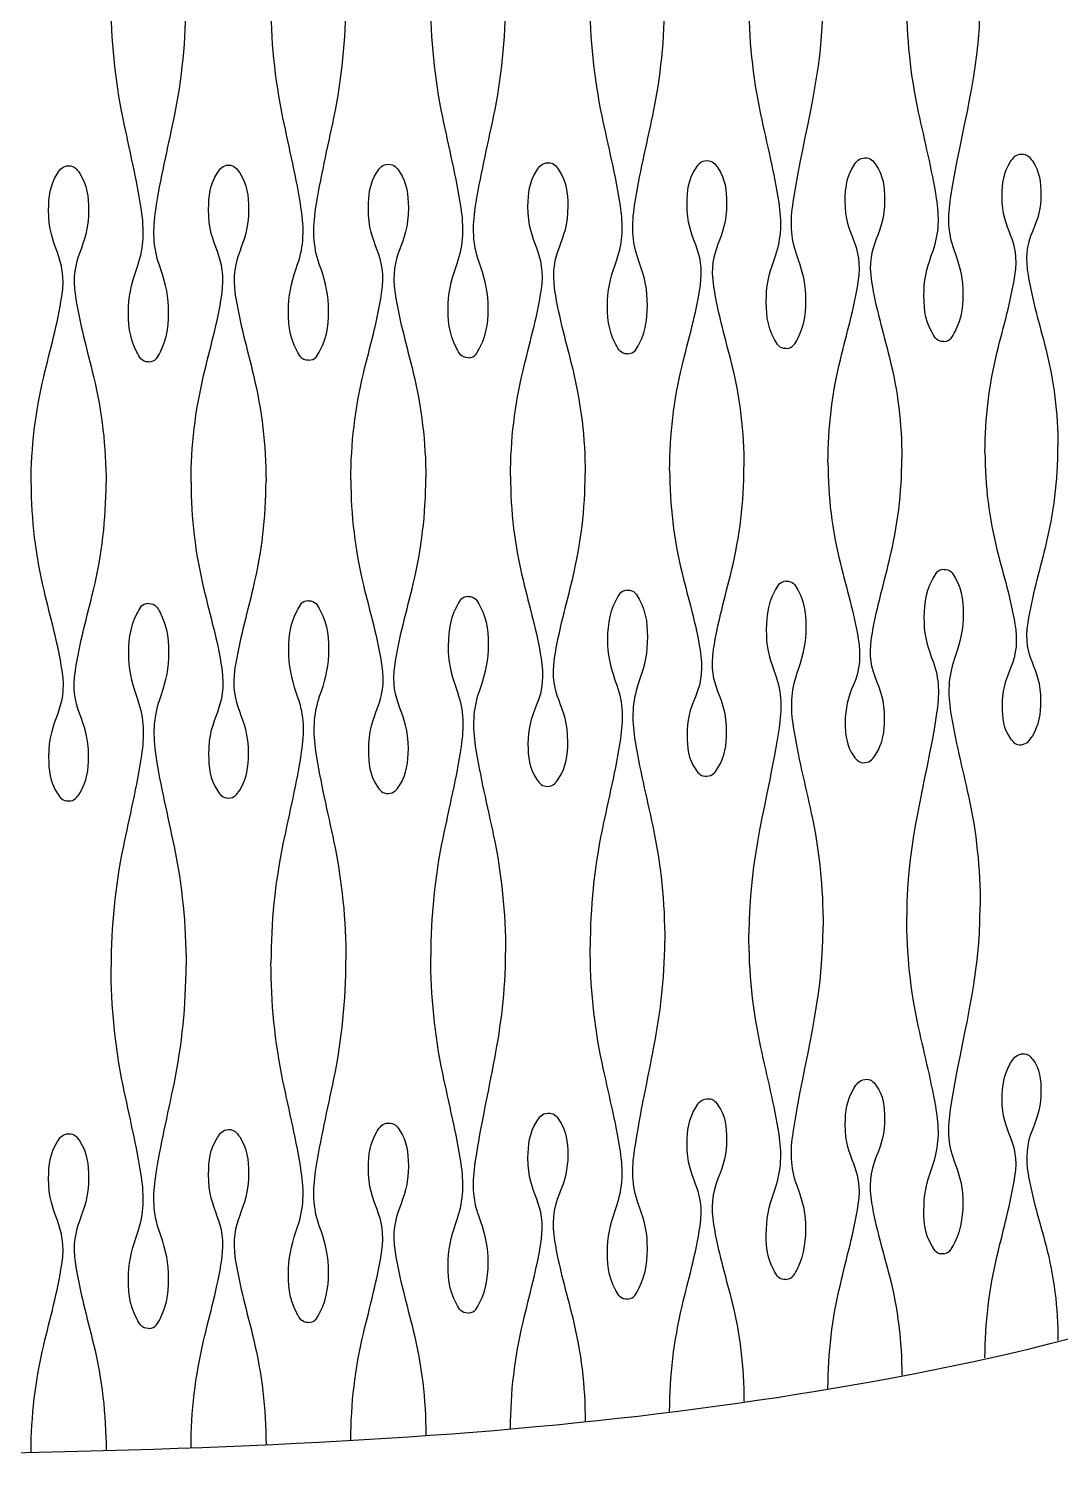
# Model space of a CAD drawing. Header units: millimetres. Extents: x 1 to 583, y -486 to -2.
# Drawn here: x 553.93 to 568.54, y -177.06 to -156.81 of the extents above; entities that cross this region are included whole.
import ezdxf

# ---------------------------------------------------------------- set-up
doc = ezdxf.new("R2010")
doc.units = ezdxf.units.MM
doc.header["$MEASUREMENT"] = 0
doc.layers.add('DEFAULT', color=7, linetype='Continuous')

msp = doc.modelspace()

# ---------------------------------------------------------------- linework, layer by layer
at = {"layer": 'DEFAULT'}
for points, knots in [([(555.627, -161.536), (555.524, -161.537), (555.499, -161.47), (555.46, -161.397), (555.35, -161.189), (555.339, -160.984), (555.344, -160.76), (555.349, -160.551), (555.407, -160.362), (555.474, -160.169), (555.565, -159.906), (555.566, -159.658), (555.526, -159.388), (555.46, -158.949), (555.355, -158.52), (555.266, -158.086), (555.151, -157.527), (555.096, -156.971), (555.096, -156.4)], [0, 0, 0, 0, 1, 1, 1, 2, 2, 2, 3, 3, 3, 4, 4, 4, 5, 5, 5, 6, 6, 6, 6]), ([(555.627, -161.536), (555.73, -161.535), (555.755, -161.467), (555.794, -161.394), (555.904, -161.185), (555.915, -160.981), (555.91, -160.756), (555.905, -160.548), (555.847, -160.36), (555.78, -160.168), (555.689, -159.904), (555.688, -159.657), (555.728, -159.387), (555.794, -158.948), (555.899, -158.518), (555.988, -158.084), (556.103, -157.526), (556.158, -156.97), (556.158, -156.4)], [0, 0, 0, 0, 1, 1, 1, 2, 2, 2, 3, 3, 3, 4, 4, 4, 5, 5, 5, 6, 6, 6, 6]), ([(557.892, -161.513), (557.79, -161.514), (557.765, -161.447), (557.726, -161.375), (557.615, -161.168), (557.605, -160.965), (557.61, -160.741), (557.615, -160.533), (557.672, -160.345), (557.739, -160.153), (557.83, -159.89), (557.832, -159.644), (557.791, -159.375), (557.725, -158.938), (557.62, -158.51), (557.531, -158.079), (557.417, -157.522), (557.361, -156.968), (557.361, -156.4)], [0, 0, 0, 0, 1, 1, 1, 2, 2, 2, 3, 3, 3, 4, 4, 4, 5, 5, 5, 6, 6, 6, 6]), ([(557.892, -161.513), (557.995, -161.511), (558.02, -161.444), (558.059, -161.37), (558.169, -161.163), (558.18, -160.959), (558.175, -160.735), (558.17, -160.528), (558.112, -160.341), (558.046, -160.15), (557.954, -159.888), (557.953, -159.642), (557.994, -159.373), (558.06, -158.936), (558.164, -158.508), (558.253, -158.076), (558.367, -157.52), (558.423, -156.967), (558.423, -156.4)], [0, 0, 0, 0, 1, 1, 1, 2, 2, 2, 3, 3, 3, 4, 4, 4, 5, 5, 5, 6, 6, 6, 6]), ([(560.155, -161.477), (560.053, -161.478), (560.027, -161.412), (559.988, -161.34), (559.878, -161.135), (559.868, -160.933), (559.873, -160.712), (559.878, -160.505), (559.935, -160.318), (560.002, -160.127), (560.093, -159.866), (560.095, -159.621), (560.054, -159.354), (559.988, -158.921), (559.883, -158.496), (559.794, -158.068), (559.68, -157.515), (559.625, -156.965), (559.625, -156.4)], [0, 0, 0, 0, 1, 1, 1, 2, 2, 2, 3, 3, 3, 4, 4, 4, 5, 5, 5, 6, 6, 6, 6]), ([(560.155, -161.477), (560.257, -161.474), (560.283, -161.407), (560.321, -161.334), (560.43, -161.127), (560.442, -160.925), (560.437, -160.702), (560.432, -160.497), (560.375, -160.312), (560.308, -160.122), (560.216, -159.862), (560.216, -159.618), (560.256, -159.352), (560.322, -158.917), (560.426, -158.492), (560.515, -158.063), (560.629, -157.512), (560.684, -156.963), (560.684, -156.4)], [0, 0, 0, 0, 1, 1, 1, 2, 2, 2, 3, 3, 3, 4, 4, 4, 5, 5, 5, 6, 6, 6, 6]), ([(562.412, -161.423), (562.311, -161.425), (562.285, -161.36), (562.246, -161.289), (562.135, -161.086), (562.125, -160.887), (562.13, -160.668), (562.135, -160.462), (562.193, -160.277), (562.259, -160.088), (562.35, -159.83), (562.352, -159.588), (562.311, -159.323), (562.245, -158.894), (562.141, -158.475), (562.052, -158.051), (561.938, -157.504), (561.883, -156.959), (561.883, -156.4)], [0, 0, 0, 0, 1, 1, 1, 2, 2, 2, 3, 3, 3, 4, 4, 4, 5, 5, 5, 6, 6, 6, 6]), ([(562.412, -161.423), (562.514, -161.419), (562.539, -161.353), (562.577, -161.28), (562.685, -161.075), (562.698, -160.875), (562.692, -160.654), (562.687, -160.451), (562.63, -160.268), (562.564, -160.082), (562.473, -159.824), (562.472, -159.583), (562.512, -159.32), (562.578, -158.89), (562.682, -158.469), (562.77, -158.044), (562.884, -157.499), (562.939, -156.957), (562.939, -156.4)], [0, 0, 0, 0, 1, 1, 1, 2, 2, 2, 3, 3, 3, 4, 4, 4, 5, 5, 5, 6, 6, 6, 6]), ([(564.659, -161.347), (564.56, -161.351), (564.533, -161.288), (564.493, -161.217), (564.383, -161.018), (564.373, -160.822), (564.379, -160.606), (564.383, -160.403), (564.441, -160.221), (564.507, -160.034), (564.597, -159.779), (564.599, -159.541), (564.558, -159.28), (564.493, -158.857), (564.389, -158.444), (564.301, -158.027), (564.187, -157.488), (564.132, -156.951), (564.132, -156.4)], [0, 0, 0, 0, 1, 1, 1, 2, 2, 2, 3, 3, 3, 4, 4, 4, 5, 5, 5, 6, 6, 6, 6]), ([(564.659, -161.347), (564.759, -161.343), (564.785, -161.277), (564.823, -161.204), (564.93, -161.003), (564.943, -160.805), (564.937, -160.587), (564.933, -160.388), (564.876, -160.209), (564.81, -160.025), (564.719, -159.772), (564.719, -159.535), (564.759, -159.275), (564.921, -158.214), (565.182, -157.497), (565.182, -156.4)], [0, 0, 0, 0, 1, 1, 1, 2, 2, 2, 3, 3, 3, 4, 4, 4, 5, 5, 5, 5]), ([(566.891, -161.248), (566.793, -161.252), (566.766, -161.191), (566.726, -161.122), (566.616, -160.927), (566.607, -160.736), (566.612, -160.524), (566.617, -160.324), (566.674, -160.145), (566.74, -159.962), (566.829, -159.712), (566.831, -159.479), (566.791, -159.222), (566.726, -158.809), (566.622, -158.404), (566.535, -157.996), (566.422, -157.467), (566.368, -156.941), (566.368, -156.4)], [0, 0, 0, 0, 1, 1, 1, 2, 2, 2, 3, 3, 3, 4, 4, 4, 5, 5, 5, 6, 6, 6, 6]), ([(566.891, -161.248), (566.989, -161.242), (567.015, -161.177), (567.053, -161.105), (567.158, -160.908), (567.171, -160.714), (567.166, -160.499), (567.161, -160.304), (567.105, -160.129), (567.04, -159.95), (566.95, -159.702), (566.95, -159.471), (566.989, -159.216), (567.15, -158.175), (567.408, -157.477), (567.408, -156.4)], [0, 0, 0, 0, 1, 1, 1, 2, 2, 2, 3, 3, 3, 4, 4, 4, 5, 5, 5, 5]), ([(560.755, -163.15), (560.755, -162.642), (560.814, -162.152), (560.932, -161.658), (561.021, -161.284), (561.129, -160.914), (561.188, -160.532), (561.277, -159.962), (560.995, -159.877), (561.002, -159.333), (561.004, -159.15), (561.019, -158.987), (561.126, -158.824), (561.166, -158.763), (561.199, -158.716), (561.284, -158.715)], [0, 0, 0, 0, 1, 1, 1, 2, 2, 2, 3, 3, 3, 4, 4, 4, 5, 5, 5, 5]), ([(561.284, -158.715), (561.367, -158.714), (561.401, -158.76), (561.441, -158.82), (561.549, -158.982), (561.563, -159.144), (561.566, -159.326), (561.572, -159.87), (561.29, -159.957), (561.379, -160.529), (561.438, -160.907), (561.545, -161.271), (561.635, -161.641), (561.754, -162.129), (561.812, -162.614), (561.812, -163.116)], [0, 0, 0, 0, 1, 1, 1, 2, 2, 2, 3, 3, 3, 4, 4, 4, 5, 5, 5, 5]), ([(563.009, -163.07), (563.009, -162.568), (563.068, -162.083), (563.185, -161.594), (563.274, -161.224), (563.381, -160.858), (563.44, -160.48), (563.529, -159.914), (563.248, -159.836), (563.255, -159.297), (563.257, -159.116), (563.272, -158.954), (563.379, -158.794), (563.419, -158.733), (563.452, -158.686), (563.535, -158.685)], [0, 0, 0, 0, 1, 1, 1, 2, 2, 2, 3, 3, 3, 4, 4, 4, 5, 5, 5, 5]), ([(563.535, -158.685), (563.618, -158.684), (563.652, -158.729), (563.692, -158.789), (563.8, -158.947), (563.814, -159.107), (563.816, -159.287), (563.822, -159.826), (563.541, -159.908), (563.631, -160.475), (563.689, -160.847), (563.796, -161.206), (563.886, -161.57), (564.004, -162.05), (564.062, -162.528), (564.062, -163.023)], [0, 0, 0, 0, 1, 1, 1, 2, 2, 2, 3, 3, 3, 4, 4, 4, 5, 5, 5, 5]), ([(565.252, -162.961), (565.252, -162.466), (565.311, -161.988), (565.427, -161.507), (565.515, -161.142), (565.622, -160.782), (565.68, -160.409), (565.769, -159.85), (565.49, -159.78), (565.496, -159.248), (565.498, -159.069), (565.514, -158.91), (565.619, -158.753), (565.659, -158.693), (565.692, -158.647), (565.775, -158.645)], [0, 0, 0, 0, 1, 1, 1, 2, 2, 2, 3, 3, 3, 4, 4, 4, 5, 5, 5, 5]), ([(565.775, -158.645), (565.856, -158.643), (565.89, -158.687), (565.931, -158.746), (566.037, -158.901), (566.052, -159.057), (566.054, -159.234), (566.06, -159.767), (565.78, -159.841), (565.869, -160.403), (565.928, -160.767), (566.034, -161.118), (566.123, -161.475), (566.24, -161.946), (566.298, -162.413), (566.298, -162.899)], [0, 0, 0, 0, 1, 1, 1, 2, 2, 2, 3, 3, 3, 4, 4, 4, 5, 5, 5, 5]), ([(567.476, -162.817), (567.476, -162.331), (567.535, -161.863), (567.65, -161.392), (567.737, -161.034), (567.842, -160.682), (567.9, -160.316), (567.987, -159.766), (567.711, -159.705), (567.718, -159.184), (567.72, -159.008), (567.736, -158.853), (567.839, -158.698), (567.879, -158.639), (567.912, -158.594), (567.993, -158.592)], [0, 0, 0, 0, 1, 1, 1, 2, 2, 2, 3, 3, 3, 4, 4, 4, 5, 5, 5, 5]), ([(567.993, -158.592), (568.073, -158.59), (568.107, -158.632), (568.147, -158.689), (568.253, -158.84), (568.267, -158.992), (568.269, -159.165), (568.271, -159.349), (568.227, -159.511), (568.153, -159.677), (568.057, -159.888), (568.05, -160.084), (568.087, -160.307), (568.144, -160.662), (568.249, -161.003), (568.337, -161.35), (568.453, -161.808), (568.51, -162.262), (568.51, -162.735)], [0, 0, 0, 0, 1, 1, 1, 2, 2, 2, 3, 3, 3, 4, 4, 4, 5, 5, 5, 6, 6, 6, 6]), ([(553.963, -163.262), (553.963, -162.747), (554.022, -162.25), (554.141, -161.749), (554.231, -161.37), (554.339, -160.995), (554.398, -160.608), (554.486, -160.03), (554.204, -159.935), (554.211, -159.385), (554.213, -159.199), (554.228, -159.033), (554.336, -158.868), (554.376, -158.806), (554.409, -158.758), (554.494, -158.757)], [0, 0, 0, 0, 1, 1, 1, 2, 2, 2, 3, 3, 3, 4, 4, 4, 5, 5, 5, 5]), ([(554.494, -158.757), (554.579, -158.757), (554.612, -158.806), (554.652, -158.867), (554.76, -159.031), (554.775, -159.197), (554.777, -159.383), (554.783, -159.933), (554.501, -160.03), (554.59, -160.607), (554.649, -160.993), (554.757, -161.366), (554.847, -161.744), (554.966, -162.244), (555.025, -162.74), (555.025, -163.253)], [0, 0, 0, 0, 1, 1, 1, 2, 2, 2, 3, 3, 3, 4, 4, 4, 5, 5, 5, 5]), ([(556.229, -163.24), (556.229, -162.727), (556.288, -162.23), (556.407, -161.731), (556.497, -161.352), (556.605, -160.979), (556.664, -160.593), (556.753, -160.016), (556.47, -159.924), (556.477, -159.375), (556.479, -159.189), (556.494, -159.024), (556.602, -158.859), (556.642, -158.798), (556.675, -158.749), (556.76, -158.749)], [0, 0, 0, 0, 1, 1, 1, 2, 2, 2, 3, 3, 3, 4, 4, 4, 5, 5, 5, 5]), ([(556.76, -158.749), (556.844, -158.749), (556.878, -158.797), (556.918, -158.857), (557.026, -159.022), (557.041, -159.186), (557.043, -159.372), (557.049, -159.92), (556.767, -160.015), (556.856, -160.591), (556.915, -160.976), (557.023, -161.347), (557.113, -161.724), (557.232, -162.22), (557.291, -162.714), (557.291, -163.226)], [0, 0, 0, 0, 1, 1, 1, 2, 2, 2, 3, 3, 3, 4, 4, 4, 5, 5, 5, 5]), ([(558.493, -163.204), (558.493, -162.693), (558.553, -162.199), (558.671, -161.702), (558.761, -161.325), (558.869, -160.953), (558.928, -160.569), (559.017, -159.995), (558.735, -159.905), (558.741, -159.358), (558.743, -159.173), (558.758, -159.009), (558.866, -158.845), (558.906, -158.784), (558.939, -158.736), (559.024, -158.735)], [0, 0, 0, 0, 1, 1, 1, 2, 2, 2, 3, 3, 3, 4, 4, 4, 5, 5, 5, 5]), ([(559.024, -158.735), (559.108, -158.735), (559.141, -158.782), (559.182, -158.843), (559.29, -159.005), (559.304, -159.169), (559.307, -159.353), (559.313, -159.9), (559.03, -159.992), (559.119, -160.567), (559.179, -160.948), (559.286, -161.317), (559.376, -161.69), (559.495, -162.184), (559.554, -162.674), (559.554, -163.182)], [0, 0, 0, 0, 1, 1, 1, 2, 2, 2, 3, 3, 3, 4, 4, 4, 5, 5, 5, 5]), ([(567.993, -166.96), (568.075, -166.949), (568.108, -166.899), (568.147, -166.838), (568.247, -166.679), (568.267, -166.521), (568.269, -166.343), (568.275, -165.835), (568.002, -165.765), (568.087, -165.229), (568.145, -164.862), (568.249, -164.507), (568.337, -164.147), (568.451, -163.68), (568.51, -163.216), (568.51, -162.735)], [0, 0, 0, 0, 1, 1, 1, 2, 2, 2, 3, 3, 3, 4, 4, 4, 5, 5, 5, 5]), ([(565.252, -162.961), (565.252, -163.449), (565.309, -163.92), (565.427, -164.394), (565.515, -164.749), (565.622, -165.098), (565.68, -165.461), (565.717, -165.691), (565.709, -165.893), (565.614, -166.111), (565.538, -166.284), (565.494, -166.453), (565.496, -166.644), (565.498, -166.819), (565.509, -166.973), (565.619, -167.125), (565.66, -167.182), (565.695, -167.222), (565.775, -167.215)], [0, 0, 0, 0, 1, 1, 1, 2, 2, 2, 3, 3, 3, 4, 4, 4, 5, 5, 5, 6, 6, 6, 6]), ([(565.775, -167.215), (565.858, -167.206), (565.891, -167.157), (565.931, -167.095), (566.033, -166.934), (566.052, -166.773), (566.054, -166.592), (566.06, -166.071), (565.783, -165.994), (565.869, -165.445), (565.928, -165.071), (566.034, -164.71), (566.123, -164.343), (566.238, -163.865), (566.298, -163.391), (566.298, -162.899)], [0, 0, 0, 0, 1, 1, 1, 2, 2, 2, 3, 3, 3, 4, 4, 4, 5, 5, 5, 5]), ([(567.476, -162.817), (567.476, -163.293), (567.532, -163.752), (567.65, -164.214), (567.737, -164.558), (567.842, -164.897), (567.9, -165.25), (567.937, -165.475), (567.927, -165.673), (567.834, -165.887), (567.76, -166.057), (567.715, -166.223), (567.718, -166.412), (567.72, -166.581), (567.729, -166.731), (567.839, -166.878), (567.88, -166.933), (567.916, -166.97), (567.993, -166.96)], [0, 0, 0, 0, 1, 1, 1, 2, 2, 2, 3, 3, 3, 4, 4, 4, 5, 5, 5, 6, 6, 6, 6]), ([(560.755, -163.15), (560.755, -163.654), (560.813, -164.14), (560.932, -164.63), (561.021, -164.999), (561.129, -165.362), (561.188, -165.739), (561.225, -165.974), (561.218, -166.182), (561.12, -166.406), (561.044, -166.583), (560.999, -166.755), (561.002, -166.95), (561.004, -167.131), (561.016, -167.292), (561.126, -167.452), (561.167, -167.511), (561.201, -167.555), (561.284, -167.551)], [0, 0, 0, 0, 1, 1, 1, 2, 2, 2, 3, 3, 3, 4, 4, 4, 5, 5, 5, 6, 6, 6, 6]), ([(561.284, -167.551), (561.368, -167.547), (561.401, -167.497), (561.441, -167.435), (561.546, -167.271), (561.563, -167.107), (561.566, -166.922), (561.572, -166.384), (561.292, -166.295), (561.379, -165.731), (561.438, -165.348), (561.545, -164.978), (561.635, -164.603), (561.753, -164.111), (561.812, -163.622), (561.812, -163.116)], [0, 0, 0, 0, 1, 1, 1, 2, 2, 2, 3, 3, 3, 4, 4, 4, 5, 5, 5, 5]), ([(563.009, -163.07), (563.009, -163.567), (563.067, -164.047), (563.185, -164.53), (563.274, -164.893), (563.382, -165.251), (563.44, -165.621), (563.477, -165.854), (563.47, -166.06), (563.373, -166.281), (563.297, -166.456), (563.252, -166.627), (563.255, -166.821), (563.257, -166.999), (563.269, -167.157), (563.379, -167.313), (563.419, -167.371), (563.454, -167.414), (563.535, -167.408)], [0, 0, 0, 0, 1, 1, 1, 2, 2, 2, 3, 3, 3, 4, 4, 4, 5, 5, 5, 6, 6, 6, 6]), ([(563.535, -167.408), (563.62, -167.402), (563.653, -167.352), (563.692, -167.29), (563.796, -167.128), (563.814, -166.965), (563.816, -166.781), (563.822, -166.251), (563.544, -166.167), (563.631, -165.609), (563.69, -165.23), (563.796, -164.863), (563.886, -164.492), (564.002, -164.006), (564.062, -163.523), (564.062, -163.023)], [0, 0, 0, 0, 1, 1, 1, 2, 2, 2, 3, 3, 3, 4, 4, 4, 5, 5, 5, 5]), ([(553.963, -163.262), (553.963, -163.776), (554.022, -164.272), (554.141, -164.772), (554.231, -165.15), (554.339, -165.523), (554.398, -165.909), (554.487, -166.489), (554.204, -166.583), (554.211, -167.135), (554.213, -167.321), (554.227, -167.486), (554.336, -167.65), (554.376, -167.711), (554.409, -167.759), (554.494, -167.758)], [0, 0, 0, 0, 1, 1, 1, 2, 2, 2, 3, 3, 3, 4, 4, 4, 5, 5, 5, 5]), ([(554.494, -167.758), (554.579, -167.757), (554.612, -167.708), (554.652, -167.646), (554.76, -167.48), (554.775, -167.314), (554.777, -167.127), (554.783, -166.58), (554.501, -166.482), (554.59, -165.907), (554.649, -165.519), (554.757, -165.145), (554.847, -164.765), (554.966, -164.265), (555.025, -163.768), (555.025, -163.253)], [0, 0, 0, 0, 1, 1, 1, 2, 2, 2, 3, 3, 3, 4, 4, 4, 5, 5, 5, 5]), ([(556.229, -163.24), (556.229, -163.752), (556.288, -164.246), (556.407, -164.744), (556.497, -165.12), (556.605, -165.491), (556.664, -165.876), (556.753, -166.455), (556.47, -166.547), (556.477, -167.099), (556.479, -167.283), (556.493, -167.448), (556.602, -167.611), (556.642, -167.671), (556.676, -167.718), (556.76, -167.717)], [0, 0, 0, 0, 1, 1, 1, 2, 2, 2, 3, 3, 3, 4, 4, 4, 5, 5, 5, 5]), ([(556.76, -167.717), (556.845, -167.714), (556.878, -167.666), (556.918, -167.604), (557.025, -167.438), (557.041, -167.273), (557.043, -167.086), (557.049, -166.541), (556.768, -166.445), (556.856, -165.872), (556.915, -165.485), (557.023, -165.111), (557.113, -164.732), (557.231, -164.234), (557.291, -163.738), (557.291, -163.226)], [0, 0, 0, 0, 1, 1, 1, 2, 2, 2, 3, 3, 3, 4, 4, 4, 5, 5, 5, 5]), ([(558.493, -163.204), (558.493, -163.713), (558.552, -164.205), (558.671, -164.699), (558.761, -165.072), (558.869, -165.44), (558.928, -165.821), (559.018, -166.4), (558.735, -166.489), (558.741, -167.04), (558.743, -167.223), (558.757, -167.386), (558.866, -167.548), (558.906, -167.608), (558.94, -167.654), (559.024, -167.651)], [0, 0, 0, 0, 1, 1, 1, 2, 2, 2, 3, 3, 3, 4, 4, 4, 5, 5, 5, 5]), ([(559.024, -167.651), (559.109, -167.648), (559.142, -167.598), (559.182, -167.537), (559.288, -167.372), (559.304, -167.206), (559.307, -167.021), (559.313, -166.478), (559.032, -166.385), (559.119, -165.815), (559.179, -165.43), (559.286, -165.058), (559.376, -164.681), (559.495, -164.185), (559.554, -163.692), (559.554, -163.182)], [0, 0, 0, 0, 1, 1, 1, 2, 2, 2, 3, 3, 3, 4, 4, 4, 5, 5, 5, 5]), ([(566.891, -164.479), (566.791, -164.486), (566.765, -164.552), (566.726, -164.624), (566.621, -164.824), (566.607, -165.02), (566.612, -165.236), (566.617, -165.431), (566.673, -165.604), (566.74, -165.783), (566.832, -166.031), (566.83, -166.262), (566.791, -166.516), (566.627, -167.575), (566.368, -168.294), (566.368, -169.388)], [0, 0, 0, 0, 1, 1, 1, 2, 2, 2, 3, 3, 3, 4, 4, 4, 5, 5, 5, 5]), ([(566.891, -164.479), (566.986, -164.47), (567.014, -164.528), (567.053, -164.596), (567.164, -164.787), (567.171, -164.975), (567.166, -165.184), (567.161, -165.385), (567.104, -165.566), (567.04, -165.753), (566.954, -166.003), (566.949, -166.238), (566.989, -166.495), (567.053, -166.897), (567.155, -167.29), (567.242, -167.687), (567.355, -168.203), (567.408, -168.716), (567.408, -169.244)], [0, 0, 0, 0, 1, 1, 1, 2, 2, 2, 3, 3, 3, 4, 4, 4, 5, 5, 5, 6, 6, 6, 6]), ([(542.024, -177.059), (553.829, -177.059), (559.732, -177.059), (565.634, -176.026), (571.537, -174.993), (577.439, -172.928), (583.342, -164.664)], [0, 0, 0, 0, 1, 1, 1, 2, 2, 2, 2]), ([(562.412, -164.771), (562.31, -164.775), (562.284, -164.842), (562.246, -164.915), (562.137, -165.121), (562.125, -165.322), (562.13, -165.544), (562.135, -165.747), (562.192, -165.929), (562.259, -166.115), (562.351, -166.373), (562.351, -166.614), (562.311, -166.877), (562.245, -167.311), (562.141, -167.737), (562.052, -168.166), (561.939, -168.717), (561.883, -169.265), (561.883, -169.827)], [0, 0, 0, 0, 1, 1, 1, 2, 2, 2, 3, 3, 3, 4, 4, 4, 5, 5, 5, 6, 6, 6, 6]), ([(562.412, -164.771), (562.512, -164.766), (562.538, -164.829), (562.577, -164.899), (562.689, -165.1), (562.698, -165.297), (562.692, -165.515), (562.687, -165.721), (562.63, -165.908), (562.564, -166.099), (562.475, -166.357), (562.472, -166.6), (562.512, -166.865), (562.578, -167.287), (562.682, -167.701), (562.77, -168.117), (562.885, -168.657), (562.939, -169.195), (562.939, -169.746)], [0, 0, 0, 0, 1, 1, 1, 2, 2, 2, 3, 3, 3, 4, 4, 4, 5, 5, 5, 6, 6, 6, 6]), ([(564.659, -164.645), (564.558, -164.651), (564.532, -164.717), (564.493, -164.79), (564.386, -164.993), (564.373, -165.192), (564.379, -165.412), (564.383, -165.611), (564.44, -165.789), (564.507, -165.972), (564.599, -166.226), (564.598, -166.462), (564.558, -166.722), (564.394, -167.796), (564.132, -168.53), (564.132, -169.639)], [0, 0, 0, 0, 1, 1, 1, 2, 2, 2, 3, 3, 3, 4, 4, 4, 5, 5, 5, 5]), ([(564.659, -164.645), (564.757, -164.638), (564.784, -164.699), (564.823, -164.768), (564.935, -164.965), (564.943, -165.158), (564.937, -165.372), (564.932, -165.576), (564.875, -165.761), (564.81, -165.949), (564.722, -166.204), (564.718, -166.443), (564.759, -166.705), (564.823, -167.119), (564.927, -167.524), (565.015, -167.932), (565.129, -168.461), (565.182, -168.988), (565.182, -169.53)], [0, 0, 0, 0, 1, 1, 1, 2, 2, 2, 3, 3, 3, 4, 4, 4, 5, 5, 5, 6, 6, 6, 6]), ([(555.627, -164.96), (555.524, -164.961), (555.499, -165.029), (555.46, -165.103), (555.35, -165.311), (555.339, -165.516), (555.344, -165.742), (555.349, -165.95), (555.407, -166.137), (555.474, -166.33), (555.565, -166.593), (555.566, -166.841), (555.526, -167.11), (555.46, -167.55), (555.355, -167.982), (555.266, -168.417), (555.151, -168.976), (555.096, -169.534), (555.096, -170.105)], [0, 0, 0, 0, 1, 1, 1, 2, 2, 2, 3, 3, 3, 4, 4, 4, 5, 5, 5, 6, 6, 6, 6]), ([(555.627, -164.96), (555.73, -164.959), (555.755, -165.025), (555.794, -165.098), (555.905, -165.305), (555.915, -165.509), (555.91, -165.733), (555.905, -165.942), (555.847, -166.131), (555.78, -166.325), (555.69, -166.589), (555.688, -166.837), (555.728, -167.107), (555.794, -167.543), (555.899, -167.971), (555.988, -168.403), (556.103, -168.959), (556.158, -169.513), (556.158, -170.082)], [0, 0, 0, 0, 1, 1, 1, 2, 2, 2, 3, 3, 3, 4, 4, 4, 5, 5, 5, 6, 6, 6, 6]), ([(557.892, -164.922), (557.789, -164.923), (557.764, -164.991), (557.726, -165.065), (557.616, -165.273), (557.605, -165.477), (557.61, -165.701), (557.615, -165.908), (557.672, -166.095), (557.739, -166.286), (557.831, -166.548), (557.832, -166.794), (557.791, -167.062), (557.725, -167.502), (557.62, -167.932), (557.531, -168.366), (557.417, -168.924), (557.361, -169.479), (557.361, -170.049)], [0, 0, 0, 0, 1, 1, 1, 2, 2, 2, 3, 3, 3, 4, 4, 4, 5, 5, 5, 6, 6, 6, 6]), ([(557.892, -164.922), (557.994, -164.919), (558.02, -164.985), (558.059, -165.057), (558.17, -165.263), (558.18, -165.465), (558.175, -165.688), (558.17, -165.897), (558.112, -166.085), (558.046, -166.278), (557.955, -166.541), (557.953, -166.788), (557.994, -167.057), (558.059, -167.491), (558.164, -167.915), (558.253, -168.343), (558.368, -168.896), (558.423, -169.447), (558.423, -170.011)], [0, 0, 0, 0, 1, 1, 1, 2, 2, 2, 3, 3, 3, 4, 4, 4, 5, 5, 5, 6, 6, 6, 6]), ([(560.155, -164.861), (560.052, -164.864), (560.027, -164.931), (559.988, -165.005), (559.879, -165.211), (559.868, -165.415), (559.873, -165.638), (559.878, -165.843), (559.935, -166.028), (560.002, -166.217), (560.094, -166.478), (560.094, -166.722), (560.054, -166.988), (559.988, -167.425), (559.883, -167.853), (559.794, -168.285), (559.68, -168.841), (559.625, -169.393), (559.625, -169.96)], [0, 0, 0, 0, 1, 1, 1, 2, 2, 2, 3, 3, 3, 4, 4, 4, 5, 5, 5, 6, 6, 6, 6]), ([(560.155, -164.861), (560.256, -164.857), (560.282, -164.922), (560.321, -164.993), (560.432, -165.197), (560.442, -165.397), (560.437, -165.618), (560.432, -165.826), (560.374, -166.013), (560.308, -166.206), (560.218, -166.467), (560.215, -166.712), (560.256, -166.979), (560.321, -167.408), (560.426, -167.828), (560.515, -168.252), (560.63, -168.799), (560.684, -169.344), (560.684, -169.903)], [0, 0, 0, 0, 1, 1, 1, 2, 2, 2, 3, 3, 3, 4, 4, 4, 5, 5, 5, 6, 6, 6, 6]), ([(566.891, -174.173), (566.99, -174.152), (567.016, -174.082), (567.053, -174.005), (567.153, -173.801), (567.171, -173.601), (567.166, -173.381), (567.161, -173.192), (567.106, -173.025), (567.04, -172.852), (566.945, -172.606), (566.951, -172.378), (566.989, -172.126), (567.15, -171.064), (567.408, -170.341), (567.408, -169.244)], [0, 0, 0, 0, 1, 1, 1, 2, 2, 2, 3, 3, 3, 4, 4, 4, 5, 5, 5, 5]), ([(566.891, -174.173), (566.797, -174.189), (566.767, -174.134), (566.726, -174.067), (566.611, -173.877), (566.607, -173.69), (566.612, -173.483), (566.617, -173.278), (566.675, -173.094), (566.74, -172.905), (566.826, -172.654), (566.832, -172.419), (566.791, -172.16), (566.726, -171.756), (566.622, -171.362), (566.535, -170.964), (566.42, -170.442), (566.368, -169.922), (566.368, -169.388)], [0, 0, 0, 0, 1, 1, 1, 2, 2, 2, 3, 3, 3, 4, 4, 4, 5, 5, 5, 6, 6, 6, 6]), ([(564.659, -174.539), (564.562, -174.551), (564.533, -174.492), (564.493, -174.423), (564.379, -174.228), (564.373, -174.035), (564.379, -173.822), (564.384, -173.616), (564.441, -173.43), (564.507, -173.239), (564.594, -172.983), (564.6, -172.743), (564.558, -172.48), (564.493, -172.065), (564.389, -171.66), (564.301, -171.251), (564.186, -170.717), (564.132, -170.185), (564.132, -169.639)], [0, 0, 0, 0, 1, 1, 1, 2, 2, 2, 3, 3, 3, 4, 4, 4, 5, 5, 5, 6, 6, 6, 6]), ([(564.659, -174.539), (564.76, -174.522), (564.785, -174.452), (564.823, -174.376), (564.926, -174.17), (564.943, -173.968), (564.937, -173.746), (564.933, -173.551), (564.877, -173.377), (564.81, -173.198), (564.716, -172.947), (564.72, -172.712), (564.759, -172.455), (564.921, -171.377), (565.182, -170.642), (565.182, -169.53)], [0, 0, 0, 0, 1, 1, 1, 2, 2, 2, 3, 3, 3, 4, 4, 4, 5, 5, 5, 5]), ([(562.412, -174.816), (562.313, -174.824), (562.285, -174.762), (562.246, -174.692), (562.133, -174.492), (562.125, -174.296), (562.13, -174.079), (562.135, -173.871), (562.193, -173.683), (562.259, -173.491), (562.348, -173.232), (562.352, -172.988), (562.311, -172.722), (562.245, -172.299), (562.141, -171.885), (562.052, -171.467), (561.937, -170.923), (561.883, -170.382), (561.883, -169.827)], [0, 0, 0, 0, 1, 1, 1, 2, 2, 2, 3, 3, 3, 4, 4, 4, 5, 5, 5, 6, 6, 6, 6]), ([(562.412, -174.816), (562.515, -174.803), (562.539, -174.734), (562.577, -174.658), (562.682, -174.45), (562.698, -174.246), (562.692, -174.022), (562.688, -173.822), (562.631, -173.644), (562.564, -173.461), (562.47, -173.205), (562.473, -172.965), (562.512, -172.704), (562.676, -171.615), (562.939, -170.869), (562.939, -169.746)], [0, 0, 0, 0, 1, 1, 1, 2, 2, 2, 3, 3, 3, 4, 4, 4, 5, 5, 5, 5]), ([(557.892, -175.147), (557.791, -175.151), (557.765, -175.085), (557.726, -175.013), (557.614, -174.807), (557.605, -174.605), (557.61, -174.382), (557.615, -174.173), (557.673, -173.984), (557.739, -173.791), (557.829, -173.528), (557.832, -173.281), (557.791, -173.011), (557.725, -172.577), (557.62, -172.152), (557.531, -171.722), (557.416, -171.168), (557.361, -170.615), (557.361, -170.049)], [0, 0, 0, 0, 1, 1, 1, 2, 2, 2, 3, 3, 3, 4, 4, 4, 5, 5, 5, 6, 6, 6, 6]), ([(557.892, -175.147), (557.996, -175.141), (558.021, -175.072), (558.059, -174.997), (558.167, -174.787), (558.18, -174.582), (558.175, -174.356), (558.17, -174.151), (558.113, -173.966), (558.046, -173.777), (557.953, -173.515), (557.954, -173.27), (557.994, -173.003), (558.06, -172.562), (558.164, -172.13), (558.253, -171.694), (558.367, -171.136), (558.423, -170.581), (558.423, -170.011)], [0, 0, 0, 0, 1, 1, 1, 2, 2, 2, 3, 3, 3, 4, 4, 4, 5, 5, 5, 6, 6, 6, 6]), ([(560.155, -175.013), (560.054, -175.019), (560.028, -174.955), (559.988, -174.884), (559.876, -174.681), (559.868, -174.481), (559.873, -174.26), (559.878, -174.052), (559.936, -173.863), (560.002, -173.67), (560.092, -173.409), (560.095, -173.163), (560.054, -172.895), (559.988, -172.465), (559.883, -172.045), (559.794, -171.62), (559.679, -171.07), (559.625, -170.522), (559.625, -169.96)], [0, 0, 0, 0, 1, 1, 1, 2, 2, 2, 3, 3, 3, 4, 4, 4, 5, 5, 5, 6, 6, 6, 6]), ([(560.155, -175.013), (560.258, -175.004), (560.283, -174.935), (560.321, -174.86), (560.428, -174.651), (560.442, -174.446), (560.437, -174.221), (560.432, -174.018), (560.375, -173.836), (560.308, -173.649), (560.215, -173.39), (560.216, -173.147), (560.256, -172.882), (560.42, -171.787), (560.684, -171.033), (560.684, -169.903)], [0, 0, 0, 0, 1, 1, 1, 2, 2, 2, 3, 3, 3, 4, 4, 4, 5, 5, 5, 5]), ([(555.627, -175.232), (555.525, -175.235), (555.499, -175.168), (555.46, -175.095), (555.349, -174.888), (555.339, -174.684), (555.344, -174.46), (555.349, -174.251), (555.407, -174.061), (555.474, -173.868), (555.564, -173.604), (555.567, -173.356), (555.526, -173.085), (555.46, -172.648), (555.355, -172.22), (555.266, -171.788), (555.151, -171.23), (555.096, -170.675), (555.096, -170.105)], [0, 0, 0, 0, 1, 1, 1, 2, 2, 2, 3, 3, 3, 4, 4, 4, 5, 5, 5, 6, 6, 6, 6]), ([(555.627, -175.232), (555.731, -175.228), (555.755, -175.159), (555.794, -175.085), (555.903, -174.875), (555.915, -174.67), (555.91, -174.444), (555.905, -174.237), (555.847, -174.05), (555.78, -173.859), (555.688, -173.596), (555.688, -173.349), (555.728, -173.08), (555.794, -172.639), (555.899, -172.206), (555.988, -171.77), (556.102, -171.21), (556.158, -170.653), (556.158, -170.082)], [0, 0, 0, 0, 1, 1, 1, 2, 2, 2, 3, 3, 3, 4, 4, 4, 5, 5, 5, 6, 6, 6, 6]), ([(567.476, -175.649), (567.476, -175.155), (567.537, -174.678), (567.65, -174.197), (567.737, -173.826), (567.841, -173.46), (567.9, -173.081), (567.982, -172.552), (567.712, -172.481), (567.718, -171.978), (567.72, -171.796), (567.741, -171.635), (567.839, -171.473), (567.878, -171.41), (567.911, -171.358), (567.993, -171.343)], [0, 0, 0, 0, 1, 1, 1, 2, 2, 2, 3, 3, 3, 4, 4, 4, 5, 5, 5, 5]), ([(567.993, -171.343), (568.068, -171.329), (568.105, -171.362), (568.147, -171.416), (568.26, -171.558), (568.267, -171.705), (568.269, -171.872), (568.271, -172.062), (568.225, -172.23), (568.153, -172.402), (568.062, -172.617), (568.049, -172.816), (568.087, -173.043), (568.144, -173.385), (568.249, -173.712), (568.337, -174.046), (568.455, -174.494), (568.51, -174.94), (568.51, -175.403)], [0, 0, 0, 0, 1, 1, 1, 2, 2, 2, 3, 3, 3, 4, 4, 4, 5, 5, 5, 6, 6, 6, 6]), ([(565.252, -176.082), (565.252, -175.58), (565.312, -175.095), (565.427, -174.607), (565.515, -174.232), (565.621, -173.862), (565.68, -173.479), (565.765, -172.934), (565.49, -172.858), (565.496, -172.34), (565.498, -172.156), (565.518, -171.993), (565.619, -171.83), (565.658, -171.767), (565.691, -171.715), (565.775, -171.704)], [0, 0, 0, 0, 1, 1, 1, 2, 2, 2, 3, 3, 3, 4, 4, 4, 5, 5, 5, 5]), ([(565.775, -171.704), (565.853, -171.692), (565.889, -171.73), (565.931, -171.786), (566.042, -171.935), (566.052, -172.087), (566.054, -172.26), (566.056, -172.452), (566.01, -172.623), (565.936, -172.797), (565.843, -173.016), (565.832, -173.22), (565.869, -173.45), (565.927, -173.805), (566.034, -174.146), (566.123, -174.492), (566.242, -174.956), (566.298, -175.416), (566.298, -175.895)], [0, 0, 0, 0, 1, 1, 1, 2, 2, 2, 3, 3, 3, 4, 4, 4, 5, 5, 5, 6, 6, 6, 6]), ([(563.009, -176.409), (563.009, -175.902), (563.069, -175.411), (563.185, -174.918), (563.274, -174.54), (563.381, -174.167), (563.44, -173.781), (563.526, -173.226), (563.248, -173.143), (563.255, -172.615), (563.257, -172.43), (563.276, -172.265), (563.379, -172.1), (563.418, -172.037), (563.451, -171.986), (563.535, -171.977)], [0, 0, 0, 0, 1, 1, 1, 2, 2, 2, 3, 3, 3, 4, 4, 4, 5, 5, 5, 5]), ([(563.535, -171.977), (563.616, -171.969), (563.651, -172.01), (563.692, -172.067), (563.803, -172.221), (563.814, -172.377), (563.816, -172.554), (563.818, -172.748), (563.773, -172.92), (563.698, -173.097), (563.603, -173.319), (563.593, -173.525), (563.631, -173.759), (563.689, -174.124), (563.796, -174.474), (563.886, -174.831), (564.005, -175.306), (564.062, -175.778), (564.062, -176.268)], [0, 0, 0, 0, 1, 1, 1, 2, 2, 2, 3, 3, 3, 4, 4, 4, 5, 5, 5, 6, 6, 6, 6]), ([(560.755, -176.648), (560.755, -176.137), (560.815, -175.643), (560.932, -175.145), (561.021, -174.766), (561.128, -174.391), (561.188, -174.003), (561.275, -173.44), (560.995, -173.353), (561.002, -172.816), (561.004, -172.63), (561.021, -172.464), (561.126, -172.299), (561.166, -172.236), (561.198, -172.186), (561.284, -172.18)], [0, 0, 0, 0, 1, 1, 1, 2, 2, 2, 3, 3, 3, 4, 4, 4, 5, 5, 5, 5]), ([(561.284, -172.18), (561.366, -172.173), (561.4, -172.217), (561.441, -172.275), (561.552, -172.433), (561.563, -172.593), (561.566, -172.773), (561.568, -172.968), (561.523, -173.141), (561.447, -173.319), (561.35, -173.543), (561.342, -173.752), (561.379, -173.988), (561.438, -174.36), (561.545, -174.719), (561.635, -175.083), (561.755, -175.567), (561.812, -176.048), (561.812, -176.547)], [0, 0, 0, 0, 1, 1, 1, 2, 2, 2, 3, 3, 3, 4, 4, 4, 5, 5, 5, 6, 6, 6, 6]), ([(553.963, -176.985), (553.963, -176.47), (554.022, -175.971), (554.141, -175.469), (554.231, -175.088), (554.339, -174.713), (554.398, -174.324), (554.486, -173.748), (554.204, -173.653), (554.211, -173.104), (554.213, -172.917), (554.228, -172.751), (554.336, -172.585), (554.375, -172.523), (554.408, -172.474), (554.494, -172.472)], [0, 0, 0, 0, 1, 1, 1, 2, 2, 2, 3, 3, 3, 4, 4, 4, 5, 5, 5, 5]), ([(554.494, -172.472), (554.578, -172.471), (554.612, -172.518), (554.652, -172.579), (554.761, -172.743), (554.775, -172.908), (554.777, -173.093), (554.783, -173.644), (554.5, -173.741), (554.59, -174.32), (554.649, -174.705), (554.757, -175.076), (554.847, -175.453), (554.966, -175.951), (555.025, -176.447), (555.025, -176.959)], [0, 0, 0, 0, 1, 1, 1, 2, 2, 2, 3, 3, 3, 4, 4, 4, 5, 5, 5, 5]), ([(556.229, -176.919), (556.229, -176.404), (556.289, -175.906), (556.407, -175.405), (556.497, -175.025), (556.604, -174.649), (556.664, -174.26), (556.752, -173.687), (556.47, -173.593), (556.477, -173.047), (556.479, -172.86), (556.495, -172.694), (556.602, -172.528), (556.641, -172.466), (556.674, -172.416), (556.76, -172.414)], [0, 0, 0, 0, 1, 1, 1, 2, 2, 2, 3, 3, 3, 4, 4, 4, 5, 5, 5, 5]), ([(556.76, -172.414), (556.844, -172.411), (556.877, -172.458), (556.918, -172.518), (557.027, -172.681), (557.041, -172.844), (557.043, -173.029), (557.049, -173.58), (556.766, -173.675), (556.856, -174.253), (556.915, -174.636), (557.023, -175.004), (557.113, -175.379), (557.232, -175.874), (557.291, -176.366), (557.291, -176.876)], [0, 0, 0, 0, 1, 1, 1, 2, 2, 2, 3, 3, 3, 4, 4, 4, 5, 5, 5, 5]), ([(558.493, -176.812), (558.493, -176.299), (558.553, -175.802), (558.671, -175.303), (558.761, -174.922), (558.868, -174.546), (558.928, -174.158), (559.015, -173.589), (558.735, -173.498), (558.741, -172.956), (558.743, -172.769), (558.76, -172.603), (558.866, -172.437), (558.906, -172.375), (558.938, -172.325), (559.024, -172.321)], [0, 0, 0, 0, 1, 1, 1, 2, 2, 2, 3, 3, 3, 4, 4, 4, 5, 5, 5, 5]), ([(559.024, -172.321), (559.107, -172.316), (559.141, -172.362), (559.182, -172.421), (559.291, -172.582), (559.304, -172.744), (559.307, -172.926), (559.313, -173.477), (559.029, -173.569), (559.119, -174.148), (559.179, -174.526), (559.286, -174.891), (559.376, -175.26), (559.496, -175.751), (559.554, -176.239), (559.554, -176.744)], [0, 0, 0, 0, 1, 1, 1, 2, 2, 2, 3, 3, 3, 4, 4, 4, 5, 5, 5, 5])]:
    msp.add_open_spline(points, degree=3, knots=knots, dxfattribs=at)

doc.saveas('drawing.dxf')
